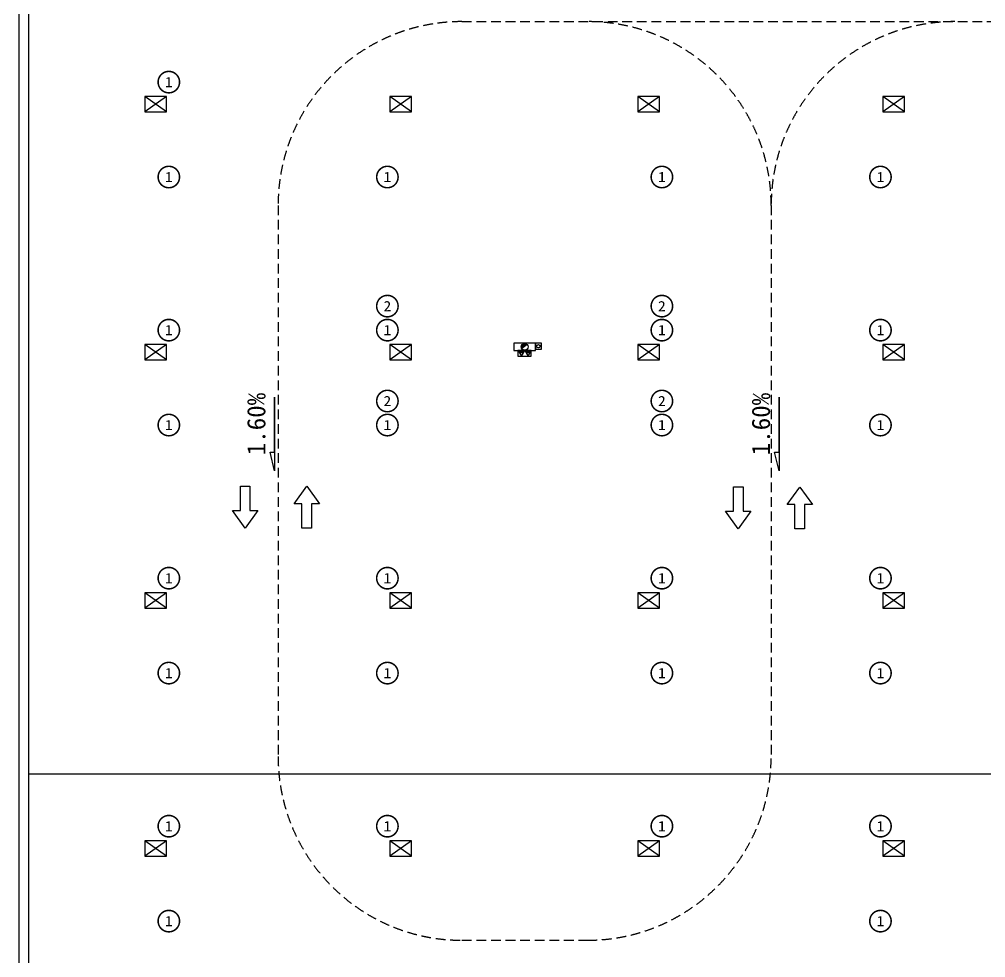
# Model space of a CAD drawing. Header units: millimetres. Extents: x -248992 to 1906102, y -24098 to 332602.
# Drawn here: x 749267 to 780821, y 165580 to 196225 of the extents above; entities that cross this region are included whole.
import ezdxf
from ezdxf.enums import TextEntityAlignment as Align

# ---------------------------------------------------------------- set-up
doc = ezdxf.new("R2010")
doc.units = ezdxf.units.MM
doc.header["$LTSCALE"] = 100
doc.linetypes.add('A6-DK-B1F$0$HIDDEN2', pattern=[4.7625, 3.175, -1.5875])
for name, color, linetype in [('A6-DK-B1F$0$A-TRACK', 77, 'A6-DK-B1F$0$HIDDEN2'), ('A6-DK-BG-B1F$0$A-DRAIN', 152, 'Continuous'), ('A6-DK-BG-B1F$0$A-STAIR', 142, 'Continuous'), ('A6-W-B1$0$S-WALL-S', 4, 'Continuous'), ('TP-DK-1(xhs)$0$P-J-DIM-L', 70, 'Continuous'), ('TP-DK-1(xhs)$0$P-X-L', 240, 'Continuous'), ('TP-DK-1(xhs)$0$P-X-M', 2, 'Continuous'), ('TP-DK-1(xhs)$0$P-X-X', 1, 'Continuous'), ('xref(dwg引用图层)', 7, 'Continuous')]:
    doc.layers.add(name, color=color, linetype=linetype)
doc.layers.add('A6-W-B1$0$S-EDIT', color=241, linetype='Continuous', plot=False)
doc.layers.add('LVTRY', color=6, linetype='Continuous', lineweight=18)
doc.layers.add('PUB_TEXT', color=7, linetype='Continuous', lineweight=15)
doc.styles.add('-黑体', font='simhei.ttf')
doc.styles.add('A6-DK-BG-B1F$0$华文细黑', font='STXIHEI.TTF')

# ---------------------------------------------------------------- blocks, each defined once
blk = doc.blocks.new('TP-DK-1(xhs)$0$PG01.1')
at = {"color": 1}
for p, q in [((108, 187), (0, 0)), ((80, 72), (66, 58)), ((89, 72), (66, 48)), ((99, 72), (66, 39)), ((109, 72), (66, 29)), ((118, 72), (66, 20)), ((128, 72), (66, 10)), ((138, 72), (66, 0)), ((147, 72), (76, 0)), ((150, 65), (85, 0)), ((150, 56), (94, 0)), ((150, 46), (104, 0)), ((216, 0), (108, 187)), ((150, 36), (114, 0)), ((150, 27), (123, 0)), ((150, 17), (133, 0)), ((150, 8), (142, 0)), ((324, 187), (216, 0)), ((296, 72), (282, 58)), ((305, 72), (282, 48)), ((315, 72), (282, 39)), ((325, 72), (282, 29)), ((334, 72), (282, 20)), ((344, 72), (282, 10)), ((354, 72), (282, 0)), ((363, 72), (292, 0)), ((366, 65), (301, 0)), ((366, 56), (310, 0)), ((366, 46), (320, 0)), ((432, 0), (324, 187)), ((366, 36), (330, 0)), ((366, 27), (339, 0)), ((366, 17), (349, 0)), ((366, 8), (358, 0))]:
    blk.add_line(p, q, dxfattribs=at)
at = {"color": 2}
for p, q in [((0, 0), (216, 0)), ((216, 0), (432, 0))]:
    blk.add_line(p, q, dxfattribs=at)
at = {"color": 1}
for points in [[(0, 0), (436, 0), (436, 190), (0, 190)], [(66, 72), (150, 72), (150, 0), (66, 0)], [(282, 72), (366, 72), (366, 0), (282, 0)]]:
    blk.add_lwpolyline(points, close=True, dxfattribs=at)
blk = doc.blocks.new('TP-DK-1(xhs)$0$PG02.4')
blk.add_hatch(color=1).paths.add_polyline_path([(265, 48, 0.699012), (461, 120, 0.141488), (444, 179)])
at = {"color": 1}
blk.add_line((265, 48), (444, 179), dxfattribs=at)
blk.add_lwpolyline([(0, 0), (700, 0), (700, 240), (0, 240)], close=True, dxfattribs=at)
blk.add_circle((350, 120), 111, dxfattribs=at)
blk = doc.blocks.new('TP-DK-1(xhs)')
at = {"layer": 'TP-DK-1(xhs)$0$P-J-DIM-L', "color": 8, "true_color": 0x808080, "elevation": 0}
blk.add_lwpolyline([(23900, 185650), (23900, 185450), (24100, 185450), (24100, 185650)], close=True, dxfattribs=at)
at = {"layer": 'TP-DK-1(xhs)$0$P-X-L'}
blk.add_circle((24000, 185550, 0), 55, dxfattribs=at)
at = {"layer": 'TP-DK-1(xhs)$0$P-X-M', "extrusion": (0, 0, -1), "xscale": -1, "zscale": -1, "rotation": 180}
blk.add_blockref('TP-DK-1(xhs)$0$PG01.1', (-23768, 185410, 0), dxfattribs=at)
at = {"layer": 'TP-DK-1(xhs)$0$P-X-X', "rotation": 180}
blk.add_blockref('TP-DK-1(xhs)$0$PG02.4', (23900, 185650, 0), dxfattribs=at)
blk = doc.blocks.new('A6-W-B1$0$Z-1')
at = {"layer": 'A6-W-B1$0$S-EDIT'}
for p, q in [((91833, 54151), (92533, 54651)), ((91833, 54651), (92533, 54151))]:
    blk.add_line(p, q, dxfattribs=at)
at = {"layer": 'A6-W-B1$0$S-WALL-S', "color": 0, "linetype": 'ByBlock', "lineweight": -2}
blk.add_lwpolyline([(91833, 54651), (91833, 54151), (92533, 54151), (92533, 54651), (91833, 54651)], dxfattribs=at)
blk = doc.blocks.new('A6-W-B1', base_point=(85957, 40190))
at = {"layer": 'A6-W-B1$0$S-WALL-S'}
blk.add_lwpolyline([(93007, 202065), (93007, 240845), (93307, 240845), (93307, 202065), (93007, 202065)], dxfattribs=at)
at = {"layer": 'A6-W-B1$0$S-WALL-S', "rotation": 180}
for p in [(189641, 288041), (197641, 288041), (205741, 288041), (213741, 288041), (189641, 279941), (197641, 279941), (205741, 279941), (213741, 279941), (189641, 271841), (197641, 271841), (205741, 271841), (213741, 271841), (189641, 263741), (197641, 263741), (205741, 263741), (213741, 263741)]:
    blk.add_blockref('A6-W-B1$0$Z-1', p, dxfattribs=at)
blk = doc.blocks.new('A6-DK-BG-B1F$0$A-DRAIN-INDEX')
blk.add_lwpolyline([(300, 0), (0, 0), (-300, 0), (-500, 0), (-300, 50), (-300, 0)], close=True)
at = {"style": 'A6-DK-BG-B1F$0$华文细黑'}
blk.add_attdef('坡度', text='', height=250, dxfattribs=at).set_placement((0, 100), align=Align.CENTER)
blk = doc.blocks.new('A6-DK-BG-B1F')
at = {"layer": 'A6-DK-BG-B1F$0$A-STAIR'}
blk.add_line((73075, 171575), (7350, 171575), dxfattribs=at)
at = {"layer": 'A6-DK-BG-B1F$0$A-DRAIN'}
ref = blk.add_blockref('A6-DK-BG-B1F$0$A-DRAIN-INDEX', (15386, 182984), dxfattribs=dict(at, xscale=3, yscale=3, zscale=3, rotation=90))
ref.add_attrib('坡度', '1.60%', dxfattribs={"layer": '0', "height": 600, "rotation": 90, "style": 'A6-DK-BG-B1F$0$华文细黑'}).set_placement((15086, 183008), align=Align.CENTER)
ref = blk.add_blockref('A6-DK-BG-B1F$0$A-DRAIN-INDEX', (31863, 182984), dxfattribs=dict(at, xscale=3, yscale=3, zscale=3, rotation=90))
ref.add_attrib('坡度', '1.60%', dxfattribs={"layer": '0', "height": 600, "rotation": 90, "style": 'A6-DK-BG-B1F$0$华文细黑'}).set_placement((31563, 183008), align=Align.CENTER)
blk = doc.blocks.new('A6-DK-B1F$0$A$C48A675EB')
at = {"layer": 'A6-DK-B1F$0$A-TRACK', "linetype": 'ByBlock'}
blk.add_lwpolyline([(1047, -516), (1047, -195), (50, -195), (50, 195), (1047, 195), (1047, 517), (1759, 0)], close=True, dxfattribs=at)
blk = doc.blocks.new('A6-DK-B1F$0$gsethsergtyf')
at = {"layer": 'A6-DK-B1F$0$A-TRACK'}
for p, q in [((21500, 196150, 0), (53000, 196150, 0)), ((15500, 190150, 0), (15500, 172150, 0)), ((31600, 190150, 0), (31600, 172150, 0)), ((21500, 166150), (25600, 166150, 0))]:
    blk.add_line(p, q, dxfattribs=at)
at = {"layer": 'A6-DK-B1F$0$A-TRACK', "extrusion": (-4.73859e-09, 1.84495e-08, 1)}
blk.add_arc((21500, 190150, 0), 6000, 90, 180, dxfattribs=at)
at = {"layer": 'A6-DK-B1F$0$A-TRACK'}
for centre, start, end in [((25600, 190150, 0), 0, 90), ((37600, 190150, 0), 90, 180), ((21500, 172150, 0), 180, 270), ((25600, 172150, 0), 270, 0)]:
    blk.add_arc(centre, 6000, start, end, dxfattribs=at)
at = {"layer": 'A6-DK-B1F$0$A-TRACK', "linetype": 'ByBlock'}
for p, xscale, yscale, zscale, rotation in [((14426, 181017, 0), 0.8, 0.8, 0.8, 270), ((16434, 179567, 0), 0.8000000000000003, 0.8000000000000003, 0.8000000000000003, 90), ((30526, 180995, 0), 0.8, 0.8, 0.8, 270), ((32534, 179544, 0), 0.8000000000000003, 0.8000000000000003, 0.8000000000000003, 90)]:
    blk.add_blockref('A6-DK-B1F$0$A$C48A675EB', p, dxfattribs=dict(at, xscale=xscale, yscale=yscale, zscale=zscale, rotation=rotation))

msp = doc.modelspace()

# ---------------------------------------------------------------- linework, layer by layer
at = {"layer": 'LVTRY', "color": 6, "const_width": 50}
for points in [[(754498.7, 194174.9, 1), (753798.7, 194174.9, 1)], [(754498.7, 191074.9, 1), (753798.7, 191074.9, 1)], [(761635, 191074.9, 1), (760935, 191074.9, 1)], [(770598.7, 191074.9, 1), (769898.7, 191074.9, 1)], [(777735, 191074.9, 1), (777035, 191074.9, 1)], [(761635, 186859.5, 1), (760935, 186859.5, 1)], [(770598.7, 186859.5, 1), (769898.7, 186859.5, 1)], [(754498.7, 186074.9, 1), (753798.7, 186074.9, 1)], [(761635, 186074.9, 1), (760935, 186074.9, 1)], [(770598.7, 186074.9, 1), (769898.7, 186074.9, 1)], [(777735, 186074.9, 1), (777035, 186074.9, 1)], [(761635, 183759.5, 1), (760935, 183759.5, 1)], [(770598.7, 183759.5, 1), (769898.7, 183759.5, 1)], [(754498.7, 182974.9, 1), (753798.7, 182974.9, 1)], [(761635, 182974.9, 1), (760935, 182974.9, 1)], [(770598.7, 182974.9, 1), (769898.7, 182974.9, 1)], [(777735, 182974.9, 1), (777035, 182974.9, 1)], [(754498.7, 177974.9, 1), (753798.7, 177974.9, 1)], [(761635, 177974.9, 1), (760935, 177974.9, 1)], [(770598.7, 177974.9, 1), (769898.7, 177974.9, 1)], [(777735, 177974.9, 1), (777035, 177974.9, 1)], [(754498.7, 174874.9, 1), (753798.7, 174874.9, 1)], [(761635, 174874.9, 1), (760935, 174874.9, 1)], [(770598.7, 174874.9, 1), (769898.7, 174874.9, 1)], [(777735, 174874.9, 1), (777035, 174874.9, 1)], [(754498.7, 169874.9, 1), (753798.7, 169874.9, 1)], [(761635, 169874.9, 1), (760935, 169874.9, 1)], [(770598.7, 169874.9, 1), (769898.7, 169874.9, 1)], [(777735, 169874.9, 1), (777035, 169874.9, 1)], [(754498.7, 166774.9, 1), (753798.7, 166774.9, 1)], [(777735, 166774.9, 1), (777035, 166774.9, 1)]]:
    msp.add_lwpolyline(points, format="xyb", close=True, dxfattribs=at)

# ---------------------------------------------------------------- block references
msp.add_blockref('A6-DK-B1F$0$gsethsergtyf', (742216.9, 0))
at = {"layer": 'xref(dwg引用图层)'}
for name in ['A6-W-B1', 'TP-DK-1(xhs)', 'A6-DK-BG-B1F']:
    msp.add_blockref(name, (742216.9, 0), dxfattribs=at)

# ---------------------------------------------------------------- texts
at = {"layer": 'PUB_TEXT', "color": 6, "style": '-黑体'}
for s, width, p, p2 in [('1', 1.065055, (754020.4, 194008.6), (754277, 194008.6)), ('1', 1.065055, (754020.4, 190908.6), (754277, 190908.6)), ('1', 1.065055, (761156.7, 190908.6), (761413.3, 190908.6)), ('1', 1.065055, (770120.4, 190908.6), (770377, 190908.6)), ('1', 1.065055, (777256.7, 190908.6), (777513.3, 190908.6)), ('2', 1.048503, (761158.7, 186691.7), (761411.3, 186691.7)), ('2', 1.048503, (770122.4, 186691.7), (770375, 186691.7)), ('1', 1.065055, (754020.4, 185908.6), (754277, 185908.6)), ('1', 1.065055, (761156.7, 185908.6), (761413.3, 185908.6)), ('1', 1.065055, (770120.4, 185908.6), (770377, 185908.6)), ('1', 1.065055, (777256.7, 185908.6), (777513.3, 185908.6)), ('2', 1.048503, (761158.7, 183591.7), (761411.3, 183591.7)), ('2', 1.048503, (770122.4, 183591.7), (770375, 183591.7)), ('1', 1.065055, (754020.4, 182808.6), (754277, 182808.6)), ('1', 1.065055, (761156.7, 182808.6), (761413.3, 182808.6)), ('1', 1.065055, (770120.4, 182808.6), (770377, 182808.6)), ('1', 1.065055, (777256.7, 182808.6), (777513.3, 182808.6)), ('1', 1.065055, (754020.4, 177808.6), (754277, 177808.6)), ('1', 1.065055, (761156.7, 177808.6), (761413.3, 177808.6)), ('1', 1.065055, (770120.4, 177808.6), (770377, 177808.6)), ('1', 1.065055, (777256.7, 177808.6), (777513.3, 177808.6)), ('1', 1.065055, (754020.4, 174708.6), (754277, 174708.6)), ('1', 1.065055, (761156.7, 174708.6), (761413.3, 174708.6)), ('1', 1.065055, (770120.4, 174708.6), (770377, 174708.6)), ('1', 1.065055, (777256.7, 174708.6), (777513.3, 174708.6)), ('1', 1.065055, (754020.4, 169708.6), (754277, 169708.6)), ('1', 1.065055, (761156.7, 169708.6), (761413.3, 169708.6)), ('1', 1.065055, (770120.4, 169708.6), (770377, 169708.6)), ('1', 1.065055, (777256.7, 169708.6), (777513.3, 169708.6)), ('1', 1.065055, (754020.4, 166608.6), (754277, 166608.6)), ('1', 1.065055, (777256.7, 166608.6), (777513.3, 166608.6))]:
    msp.add_text(s, height=335, dxfattribs=dict(at, width=width)).set_placement(p, p2, align=Align.FIT)

doc.saveas('drawing.dxf')
